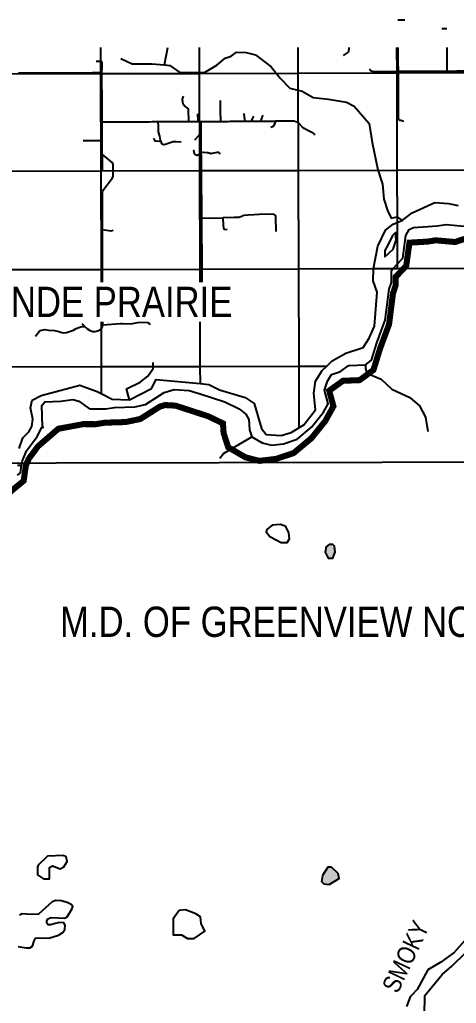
# Model space of a CAD drawing. Extents: x 408473 to 428843, y 6046006 to 6059852.
# Drawn here: x 422901.7 to 423046, y 6051611.3 to 6051936.3 of the extents above; entities that cross this region are included whole.
import ezdxf

# ---------------------------------------------------------------- set-up
doc = ezdxf.new("R2010")
doc.units = 0
doc.header["$LTSCALE"] = 5
doc.linetypes.add('BORDER2', pattern=[22.225, 6.35, -3.175, 6.35, -3.175, 0, -3.175])
doc.layers.add('2', color=7, linetype='Continuous', true_color=0x6e6e6e)
doc.layers.add('4', color=7, linetype='Continuous', true_color=0x8c8c8c)
for name, color, linetype in [('20', 160, 'Continuous'), ('26', 160, 'Continuous'), ('27', 7, 'Continuous'), ('35', 37, 'Continuous'), ('36', 37, 'Continuous'), ('T-WATER', 160, 'Continuous'), ('T-WATER-H', 133, 'Continuous')]:
    doc.layers.add(name, color=color, linetype=linetype)
doc.layers.add('AS-COUNTY', color=7, linetype='BORDER2', lineweight=60, true_color=0xcc33ff)
doc.styles.add('80', font='ARIALN.TTF', dxfattribs={"height": 10})
doc.styles.add('80L', font='ARIALN.TTF', dxfattribs={"height": 10})

msp = doc.modelspace()

# ---------------------------------------------------------------- hatches: boundary and pattern name
at = {"layer": 'T-WATER-H'}
h = msp.add_hatch(color=256, dxfattribs=at)
h.dxf.hatch_style = 1
h.paths.add_polyline_path([(423005.177, 6051762.881), (423003.93, 6051762.887), (423002.928, 6051762.143), (423002.671, 6051760.396), (423003.661, 6051758.393), (423005.158, 6051758.385), (423005.915, 6051760.38), (423005.674, 6051762.379)])
h = msp.add_hatch(color=256, dxfattribs=at)
h.dxf.hatch_style = 1
h.paths.add_polyline_path([(423001.726, 6051653.526), (423001.468, 6051651.53), (423002.214, 6051650.778), (423003.959, 6051650.52), (423007.211, 6051652.501), (423006.969, 6051654.25), (423004.731, 6051656.258), (423003.484, 6051656.264)])

# ---------------------------------------------------------------- linework, layer by layer
at = {"layer": '2', "linetype": 'Continuous', "flags": 128}
for points in [[(422536.82, 6051789.137), (423290.557, 6051790.668)], [(422900.942, 6051789.072), (422902.304, 6051789.077)]]:
    msp.add_lwpolyline(points, dxfattribs=at)
at = {"layer": '20', "linetype": 'Continuous', "flags": 128}
for points in [[(422901.501, 6051794.622), (422902.764, 6051798.113), (422904.768, 6051800.102), (422905.774, 6051801.846), (422906.034, 6051804.343), (422905.301, 6051808.093), (422905.81, 6051810.589), (422908.811, 6051812.073), (422921.553, 6051815.508), (422927.284, 6051813.481), (422928.665, 6051812.782), (422932.265, 6051810.958), (422938.004, 6051810.68), (422945.256, 6051814.391), (422946.766, 6051817.381), (422961.291, 6051816.062), (422964.228, 6051815.795), (422967.715, 6051814.028), (422976.188, 6051811.487), (422979.174, 6051809.474), (422981.635, 6051801.217), (422983.123, 6051799.211), (422988.113, 6051798.936), (422991.361, 6051799.919), (422995.614, 6051802.396), (422999.378, 6051807.373), (422998.903, 6051812.872), (422999.419, 6051816.866), (423001.68, 6051820.353), (423003.2, 6051821.861), (423004.938, 6051823.584), (423009.44, 6051826.06), (423015.188, 6051828.029), (423017.198, 6051831.017), (423018.962, 6051835.006), (423019.759, 6051846.244), (423018.527, 6051849.998), (423018.544, 6051853.996), (423018.552, 6051854.035), (423020.074, 6051861.483), (423022.592, 6051866.718), (423025.096, 6051868.704), (423026.398, 6051869.24), (423028.096, 6051869.938), (423031.351, 6051872.42), (423038.852, 6051875.88), (423043.343, 6051875.608), (423046.584, 6051874.842)], [(422900.949, 6051785.784), (422901.968, 6051786.626), (422902.304, 6051789.077), (422902.482, 6051790.371), (422903.994, 6051793.861), (422907.507, 6051798.59), (422909.017, 6051801.58), (422909.516, 6051801.578), (422909.268, 6051801.829), (422909.047, 6051808.825), (422910.05, 6051810.069), (422915.292, 6051810.293), (422919.287, 6051810.773), (422921.282, 6051810.263), (422924.765, 6051807.748), (422928.676, 6051807.729), (422930.006, 6051807.722), (422933.002, 6051808.207), (422939.741, 6051808.423), (422943.238, 6051809.155), (422949.493, 6051813.121), (422952.742, 6051814.104), (422957.732, 6051813.829), (422961.299, 6051812.669), (422969.444, 6051810.022), (422974.176, 6051807.75), (422976.415, 6051805.99), (422977.405, 6051804.236), (422977.64, 6051800.738), (422978.379, 6051798.486), (422981.864, 6051796.47), (422984.855, 6051795.705), (422988.85, 6051796.185), (422993.348, 6051797.661), (422998.106, 6051801.634), (423002.12, 6051806.61), (423003.629, 6051809.351), (423002.401, 6051813.854), (423003.412, 6051816.846), (423004.669, 6051819.088), (423007.668, 6051820.073), (423010.175, 6051821.88), (423010.421, 6051822.057), (423015.912, 6051822.28), (423017.915, 6051823.769), (423019.687, 6051829.506), (423022.464, 6051836.987), (423023.756, 6051847.224), (423024.514, 6051849.468), (423024.531, 6051853.466), (423025.086, 6051854.052), (423026.44, 6051855.485), (423028.292, 6051857.445), (423029.322, 6051864.935), (423030.329, 6051866.929), (423031.829, 6051867.671), (423039.568, 6051868.131), (423042.565, 6051868.616), (423048.552, 6051868.087)], [(423023.571, 6051862.215), (423022.313, 6051859.973), (423022.305, 6051857.974), (423025.06, 6051860.459), (423026.071, 6051863.452), (423025.833, 6051865.952), (423024.83, 6051864.957), (423023.571, 6051862.215)], [(423048.798, 6051632.086), (423045.288, 6051628.108), (423045.266, 6051628.092), (423040.784, 6051624.884), (423036.532, 6051622.408), (423033.013, 6051615.934), (423031.132, 6051613.861), (423030.758, 6051613.448), (423029.497, 6051610.209)], [(423035.475, 6051607.436), (423035.5, 6051613.926), (423041.267, 6051620.888), (423044.522, 6051623.619), (423049.044, 6051628.104)]]:
    msp.add_lwpolyline(points, dxfattribs=at)
at = {"layer": '26', "linetype": 'Continuous', "flags": 128}
for points in [[(423005.177, 6051762.881), (423003.93, 6051762.887), (423002.928, 6051762.143), (423002.671, 6051760.396), (423003.661, 6051758.393), (423005.158, 6051758.385), (423005.915, 6051760.38), (423005.674, 6051762.379), (423005.177, 6051762.881)], [(423001.726, 6051653.526), (423001.468, 6051651.53), (423002.214, 6051650.778), (423003.959, 6051650.52), (423007.211, 6051652.501), (423006.969, 6051654.25), (423004.731, 6051656.258), (423003.484, 6051656.264), (423001.726, 6051653.526)]]:
    msp.add_lwpolyline(points, dxfattribs=at)
at = {"layer": '27', "linetype": 'Continuous', "flags": 128}
for points in [[(422983.405, 6051767.834), (422983.151, 6051767.087), (422984.39, 6051765.579), (422988.123, 6051763.556), (422990.12, 6051763.542), (422990.877, 6051764.785), (422990.639, 6051766.785), (422989.652, 6051768.789), (422987.909, 6051769.551), (422985.161, 6051769.32), (422983.405, 6051767.834)], [(422907.853, 6051656.999), (422907.599, 6051656.252), (422907.584, 6051653.756), (422909.573, 6051652.494), (422911.57, 6051652.48), (422911.593, 6051656.224), (422912.594, 6051656.717), (422915.084, 6051655.701), (422916.337, 6051656.441), (422917.346, 6051658.182), (422917.105, 6051659.681), (422916.109, 6051660.187), (422910.866, 6051659.974), (422907.853, 6051656.999)], [(422901.257, 6051630.13), (422903.907, 6051629.691), (422905.058, 6051629.672), (422906.001, 6051630.247), (422906.496, 6051631.981), (422906.914, 6051632.813), (422908.004, 6051632.92), (422911.393, 6051632.833), (422914.519, 6051633.776), (422915.933, 6051634.686), (422916.634, 6051635.7), (422916.752, 6051637.16), (422916.328, 6051637.851), (422914.93, 6051637.968), (422913.402, 6051637.713), (422912.026, 6051637.269), (422911.092, 6051637.223), (422910.729, 6051637.789), (422910.646, 6051638.443), (422911.064, 6051639.276), (422912.159, 6051639.662), (422916.572, 6051639.465), (422917.419, 6051639.855), (422918.954, 6051642.442), (422919.249, 6051643.339), (422918.731, 6051643.969), (422917.373, 6051644.583), (422915.391, 6051645.144), (422913.683, 6051645.266), (422912.431, 6051644.789), (422907.917, 6051640.789), (422905.644, 6051640.64), (422902.538, 6051640.878), (422901.628, 6051640.396)], [(422957.132, 6051632.693), (422959.379, 6051632.677), (422962.888, 6051635.149), (422961.655, 6051637.654), (422961.419, 6051639.902), (422959.928, 6051640.911), (422956.441, 6051642.183), (422954.442, 6051641.948), (422952.429, 6051639.216), (422952.397, 6051633.974), (422955.143, 6051633.955), (422957.132, 6051632.693)]]:
    msp.add_lwpolyline(points, dxfattribs=at)
at = {"layer": '35', "linetype": 'Continuous', "flags": 128}
for points in [[(423026.659, 6051927.043), (423026.66, 6051926.62), (423026.663, 6051925.904), (423026.669, 6051924.622), (423026.672, 6051923.943), (423026.678, 6051922.624), (423026.683, 6051921.256), (423026.686, 6051920.626), (423026.689, 6051920.02), (423026.692, 6051919.157)], [(422928.903, 6051918.81), (422928.912, 6051920.392), (422928.919, 6051921.617), (422928.923, 6051922.39)], [(422901.296, 6051918.705), (422902.239, 6051918.708), (422903.144, 6051918.711), (422905.373, 6051918.717), (422907.062, 6051918.722), (422908.232, 6051918.726), (422909.45, 6051918.73), (422910.23, 6051918.732), (422911.488, 6051918.736), (422912.228, 6051918.738), (422912.553, 6051918.739), (422913.526, 6051918.742), (422914.226, 6051918.744), (422915.565, 6051918.748), (422916.224, 6051918.75), (422917.603, 6051918.754), (422918.221, 6051918.755), (422919.641, 6051918.76), (422920.219, 6051918.761), (422921.68, 6051918.766), (422922.191, 6051918.767), (422922.735, 6051918.771), (422925.744, 6051918.79), (422926.212, 6051918.793), (422927.775, 6051918.803), (422928.21, 6051918.805), (422928.903, 6051918.81)], [(422928.951, 6051902.492), (422928.944, 6051904.012), (422928.942, 6051904.409), (422928.935, 6051905.974), (422928.933, 6051906.406), (422928.926, 6051907.936), (422928.924, 6051908.404), (422928.917, 6051909.898), (422928.915, 6051910.402), (422928.911, 6051911.19), (422928.909, 6051911.493), (422928.905, 6051912.4), (422928.899, 6051913.823), (422928.896, 6051914.397), (422928.89, 6051915.785), (422928.887, 6051916.395), (422928.88, 6051917.839), (422928.894, 6051918.438), (422928.903, 6051918.81)], [(423042.829, 6051919.209), (423042.084, 6051919.207), (423040.086, 6051919.2), (423039.815, 6051919.2), (423038.089, 6051919.194), (423037.777, 6051919.193), (423036.091, 6051919.188), (423035.74, 6051919.186), (423034.093, 6051919.181), (423033.702, 6051919.18), (423032.095, 6051919.175), (423031.664, 6051919.173), (423030.097, 6051919.168), (423028.591, 6051919.163), (423027.589, 6051919.16), (423026.692, 6051919.157)], [(423026.692, 6051919.157), (423026.694, 6051918.629), (423026.695, 6051918.061), (423026.698, 6051916.631), (423026.699, 6051916.103), (423026.702, 6051914.633), (423026.703, 6051914.146), (423026.706, 6051912.635), (423026.707, 6051912.189), (423026.711, 6051910.637), (423026.712, 6051910.231), (423026.715, 6051908.639), (423026.716, 6051908.274), (423026.719, 6051906.642), (423026.72, 6051906.317), (423026.723, 6051904.644), (423026.725, 6051904.15), (423026.725, 6051903.729), (423026.829, 6051903.376), (423027.13, 6051903.139), (423027.601, 6051903.051), (423027.903, 6051902.998), (423028.273, 6051902.844), (423028.456, 6051902.641)], [(423059.224, 6051919.262), (423058.155, 6051919.259), (423056.117, 6051919.252), (423054.079, 6051919.246), (423053.652, 6051919.244), (423052.073, 6051919.239), (423050.075, 6051919.233), (423048.078, 6051919.226), (423046.08, 6051919.22), (423044.082, 6051919.213), (423042.829, 6051919.209)], [(422928.951, 6051902.492), (422930.526, 6051902.501), (422932.558, 6051902.513), (422933.726, 6051902.52), (422934.576, 6051902.525), (422936.155, 6051902.534), (422936.573, 6051902.537), (422937.809, 6051902.544), (422938.571, 6051902.549), (422939.735, 6051902.556), (422940.569, 6051902.561), (422942.566, 6051902.572), (422944.564, 6051902.584), (422945.475, 6051902.59), (422946.562, 6051902.59), (422947.408, 6051902.59)], [(422928.966, 6051896.241), (422928.958, 6051897.691), (422928.951, 6051902.492)], [(422947.408, 6051902.59), (422948.56, 6051902.59), (422948.835, 6051902.59), (422950.558, 6051902.59), (422952.171, 6051902.592), (422952.556, 6051902.594), (422952.917, 6051902.597), (422954.553, 6051902.608), (422954.947, 6051902.61), (422956.551, 6051902.621), (422957.438, 6051902.627)], [(422948.354, 6051896.297), (422948.275, 6051896.497), (422948.057, 6051897.764), (422947.571, 6051899.204), (422947.524, 6051899.856), (422947.52, 6051901.022), (422947.408, 6051902.59)], [(422957.438, 6051902.627), (422957.758, 6051902.63), (422958.549, 6051902.635), (422959.007, 6051902.639), (422960.541, 6051902.65)], [(422960.541, 6051902.65), (422961.036, 6051902.654), (422961.521, 6051902.657)], [(422961.521, 6051902.657), (422962.544, 6051902.662), (422963.07, 6051902.664), (422964.542, 6051902.671), (422965.105, 6051902.673), (422966.539, 6051902.68), (422967.622, 6051902.684), (422968.017, 6051902.686)], [(422961.521, 6051902.657), (422961.525, 6051902.186), (422961.534, 6051901.157), (422961.541, 6051900.218), (422961.55, 6051899.159), (422961.557, 6051898.278)], [(422968.017, 6051902.686), (422968.537, 6051902.689), (422969.175, 6051902.691), (422969.703, 6051902.694), (422970.535, 6051902.699), (422971.208, 6051902.703), (422972.532, 6051902.711), (422973.24, 6051902.715), (422974.53, 6051902.723), (422975.271, 6051902.727), (422976.118, 6051902.733)], [(422976.118, 6051902.733), (422976.528, 6051902.735), (422977.303, 6051902.74), (422977.867, 6051902.743), (422978.165, 6051902.746)], [(422978.165, 6051902.746), (422978.525, 6051902.749), (422979.331, 6051902.756), (422980.523, 6051902.766), (422981.3, 6051902.772)], [(422981.3, 6051902.772), (422982.521, 6051902.779), (422983.391, 6051902.783), (422984.518, 6051902.789), (422985.351, 6051902.794), (422986.245, 6051902.799)], [(422999.202, 6051898.138), (422999.037, 6051898.471), (422998.714, 6051898.765), (422996.947, 6051899.721), (422995.646, 6051900.35), (422995.036, 6051900.904), (422994.062, 6051901.981), (422993.668, 6051902.291), (422992.922, 6051902.507), (422992.3, 6051902.707), (422991.858, 6051902.734), (422989.138, 6051902.719), (422986.245, 6051902.799)], [(422928.989, 6051891.839), (422928.966, 6051896.241)], [(422955.051, 6051895.864), (422953.425, 6051895.904), (422952.789, 6051895.928), (422952.454, 6051895.904), (422950.803, 6051895.378), (422950.26, 6051895.156), (422949.733, 6051895.005), (422949.416, 6051894.964), (422949.026, 6051895.027), (422948.793, 6051895.199), (422948.354, 6051896.297)], [(422961.557, 6051898.278), (422961.558, 6051898.249), (422961.566, 6051897.162), (422961.574, 6051896.28), (422961.576, 6051895.997), (422961.583, 6051895.164), (422961.59, 6051894.311), (422961.599, 6051893.167), (422961.604, 6051892.55)], [(422961.604, 6051892.55), (422961.606, 6051892.342), (422961.606, 6051892.279)], [(422929.094, 6051866.979), (422929.094, 6051868.249), (422929.094, 6051868.709), (422929.092, 6051870.447), (422929.092, 6051871.22), (422929.091, 6051872.185), (422929.092, 6051872.445), (422929.096, 6051874.443), (422929.101, 6051876.441), (422929.104, 6051877.713), (422929.106, 6051878.439), (422929.107, 6051879.218), (422929.146, 6051879.611), (422929.333, 6051879.928), (422930.996, 6051882.153), (422932.403, 6051883.991), (422932.57, 6051884.535), (422932.633, 6051885.043), (422932.584, 6051888.466), (422932.475, 6051888.779), (422932.225, 6051889.108), (422928.989, 6051891.839)], [(422961.606, 6051892.279), (422961.616, 6051891.169), (422961.622, 6051890.374), (422961.632, 6051889.172), (422961.642, 6051887.934), (422961.653, 6051886.642), (422961.675, 6051883.879), (422961.681, 6051883.179), (422961.687, 6051882.499), (422961.697, 6051881.181), (422961.703, 6051880.53), (422961.714, 6051879.184), (422961.725, 6051877.797), (422961.73, 6051877.186), (422961.735, 6051876.592), (422961.743, 6051875.556), (422961.746, 6051875.188), (422961.751, 6051874.624), (422961.763, 6051873.191), (422961.777, 6051871.426), (422961.732, 6051870.708)], [(422961.732, 6051870.708), (422961.784, 6051870.357), (422961.779, 6051869.195), (422961.777, 6051868.739), (422961.772, 6051867.346), (422961.777, 6051866.785), (422961.793, 6051865.2), (422961.797, 6051864.813), (422961.813, 6051863.202), (422961.816, 6051862.841), (422961.833, 6051861.205), (422961.836, 6051860.869), (422961.85, 6051859.413), (422961.85, 6051858.902), (422961.849, 6051857.209), (422961.849, 6051856.95), (422961.849, 6051856.306), (422961.848, 6051855.211), (422961.848, 6051854.043), (422961.848, 6051853.213), (422961.847, 6051851.215), (422961.846, 6051849.137)], [(422929.829, 6051843.844), (422929.683, 6051844.313), (422929.37, 6051844.892), (422929.225, 6051845.284), (422929.081, 6051846.207), (422929.086, 6051846.471), (422929.102, 6051847.215), (422929.12, 6051848.089), (422929.118, 6051848.47), (422929.115, 6051849.155), (422929.109, 6051850.468), (422929.103, 6051851.798), (422929.101, 6051852.371), (422929.097, 6051853.079), (422929.091, 6051854.463), (422929.089, 6051855.041), (422929.082, 6051856.461), (422929.08, 6051857.002), (422929.076, 6051857.751), (422929.078, 6051858.459), (422929.08, 6051858.956), (422929.084, 6051860.457), (422929.085, 6051860.904), (422929.09, 6051862.455), (422929.092, 6051863.199), (422929.095, 6051864.113), (422929.095, 6051864.453), (422929.095, 6051864.802), (422929.094, 6051866.451), (422929.094, 6051866.979)], [(422929.094, 6051866.979), (422931.865, 6051866.564), (422932.596, 6051866.784)], [(422961.846, 6051849.137), (422961.845, 6051847.482), (422961.845, 6051847.169), (422961.845, 6051846.736), (422961.321, 6051846.369), (422959.829, 6051846.544), (422959.376, 6051846.597), (422958.612, 6051846.369), (422957.841, 6051846.138), (422956.908, 6051845.86), (422955.853, 6051845.711), (422955.178, 6051845.616)], [(422929.148, 6051835.505), (422929.134, 6051836.483), (422929.12, 6051837.43), (422929.106, 6051838.48), (422929.092, 6051839.41), (422929.08, 6051840.292), (422929.121, 6051840.897), (422929.141, 6051841.193), (422929.262, 6051841.877), (422929.437, 6051842.483), (422929.552, 6051842.878), (422929.829, 6051843.844)], [(422923.222, 6051834.868), (422923.925, 6051834.257), (422924.798, 6051833.746), (422925.268, 6051833.507), (422925.906, 6051833.3), (422926.613, 6051833.262), (422927.491, 6051833.458), (422928.234, 6051833.79), (422928.742, 6051834.191), (422929.014, 6051834.56), (422929.083, 6051834.862), (422929.148, 6051835.505)]]:
    msp.add_lwpolyline(points, dxfattribs=at)
at = {"layer": '36', "linetype": 'Continuous', "flags": 128}
for points in [[(423026.619, 6051936.286), (423027.093, 6051936.256), (423028.899, 6051936.194)], [(423042.857, 6051933.285), (423041.196, 6051933.24)], [(423008.708, 6051924.454), (423009.977, 6051925.327), (423010.24, 6051925.507), (423010.395, 6051925.73), (423010.487, 6051926.052), (423010.515, 6051926.572), (423010.514, 6051927.043)], [(423042.845, 6051927.043), (423042.845, 6051926.989), (423042.843, 6051926.074), (423042.84, 6051924.991), (423042.839, 6051924.124), (423042.836, 6051922.993), (423042.835, 6051922.175), (423042.832, 6051920.995), (423042.831, 6051920.225), (423042.829, 6051919.209)], [(422928.923, 6051922.39), (422928.163, 6051922.459), (422927.899, 6051922.456), (422927.381, 6051922.452), (422926.96, 6051922.449)], [(423026.692, 6051919.157), (423022.082, 6051919.079), (423018.936, 6051919.078), (423018.335, 6051919.137), (423017.91, 6051919.285), (423017.6, 6051919.451), (423017.234, 6051919.979)], [(422955.745, 6051911.042), (422955.376, 6051910.014), (422955.518, 6051909.011), (422955.598, 6051908.614), (422956.253, 6051907.763), (422957.085, 6051907.049), (422957.401, 6051906.778), (422957.407, 6051906.121), (422957.417, 6051905.059), (422957.425, 6051904.15), (422957.434, 6051903.061), (422957.438, 6051902.627)], [(422967.888, 6051909.616), (422967.894, 6051909.294), (422967.922, 6051907.795), (422967.931, 6051907.297), (422967.959, 6051905.807), (422967.968, 6051905.3), (422967.996, 6051903.818), (422968.006, 6051903.303), (422968.017, 6051902.686)], [(422960.482, 6051905.232), (422960.53, 6051903.137), (422960.541, 6051902.65)], [(422975.732, 6051905.286), (422975.917, 6051904.064), (422976.004, 6051903.485), (422976.118, 6051902.733)], [(422978.943, 6051904.396), (422978.541, 6051903.543), (422978.165, 6051902.746)], [(422982.005, 6051904.767), (422981.831, 6051904.274), (422981.598, 6051903.613), (422981.3, 6051902.772)], [(422986.245, 6051902.799), (422986.128, 6051902.443), (422985.889, 6051901.713), (422985.391, 6051900.873), (422984.688, 6051900.674)], [(422928.966, 6051896.241), (422922.724, 6051896.255)], [(422948.354, 6051896.297), (422947.807, 6051896.016), (422946.458, 6051896.097), (422946.34, 6051896.377), (422946.126, 6051896.656), (422945.921, 6051896.978)], [(422961.557, 6051898.278), (422960.863, 6051898.033), (422960.62, 6051897.846), (422959.643, 6051896.741), (422959.507, 6051896.461)], [(422961.606, 6051892.279), (422961.383, 6051892.175), (422961.179, 6051892.03), (422960.986, 6051891.818), (422960.821, 6051891.631), (422960.579, 6051891.511), (422960.365, 6051891.46), (422960.181, 6051891.459), (422959.986, 6051891.493), (422959.84, 6051891.611), (422959.695, 6051891.704), (422959.578, 6051891.856), (422959.48, 6051892.119), (422959.313, 6051892.687), (422959.206, 6051893.026), (422959.157, 6051893.119)], [(422961.604, 6051892.55), (422961.955, 6051892.482), (422962.344, 6051892.466), (422963.558, 6051892.427), (422963.868, 6051892.394), (422964.481, 6051892.226), (422964.782, 6051892.133), (422964.996, 6051892.117), (422965.326, 6051892.151), (422965.927, 6051892.263), (422966.976, 6051892.461), (422967.228, 6051892.513), (422967.403, 6051892.513), (422967.578, 6051892.268), (422967.686, 6051892.065), (422967.725, 6051891.895)], [(422928.989, 6051891.839), (422928.994, 6051886.562)], [(422961.732, 6051870.708), (422968.868, 6051870.826)], [(422986.426, 6051866.35), (422986.37, 6051871.08), (422986.286, 6051871.501), (422986.1, 6051871.754), (422985.729, 6051871.972), (422985.292, 6051872.005), (422980.797, 6051871.932), (422979.147, 6051871.812), (422977.177, 6051871.675), (422975.713, 6051871.539), (422975.343, 6051871.454), (422974.956, 6051871.252), (422974.468, 6051871.049), (422974.148, 6051870.981), (422972.532, 6051870.946), (422968.868, 6051870.826)], [(422968.868, 6051870.826), (422968.885, 6051868.434), (422969.013, 6051867.44), (422969.164, 6051867.22), (422969.415, 6051867.067), (422970.257, 6051867.01)], [(422961.846, 6051849.137), (422962.358, 6051849.07), (422963.535, 6051848.759), (422964.61, 6051848.347), (422965.113, 6051848.075), (422965.245, 6051847.67), (422965.378, 6051847.366)], [(422937.075, 6051846.262), (422937.071, 6051845.622), (422936.967, 6051845.117), (422936.73, 6051844.917), (422936.391, 6051844.683), (422935.784, 6051844.519), (422931.806, 6051844.107), (422929.829, 6051843.844)], [(422955.178, 6051845.616), (422954.689, 6051845.707), (422954.251, 6051845.642), (422954.046, 6051845.206), (422953.937, 6051844.061), (422953.696, 6051843.356), (422952.608, 6051841.746), (422951.554, 6051840.406)], [(422954.066, 6051846.646), (422955.178, 6051845.616)], [(422906.965, 6051831.708), (422908.154, 6051833.25), (422908.628, 6051833.55), (422908.966, 6051833.75), (422909.438, 6051833.848), (422910.045, 6051833.911), (422911.222, 6051833.735), (422913.242, 6051833.553), (422914.622, 6051833.274), (422915.664, 6051832.93), (422916.303, 6051832.859), (422917.213, 6051832.92), (422918.124, 6051833.217), (422919.441, 6051833.68), (422920.321, 6051834.213), (422921.199, 6051834.612), (422922.212, 6051834.908), (422923.222, 6051834.868)], [(422923.222, 6051834.868), (422922.386, 6051835.85)], [(422929.148, 6051835.505), (422935.053, 6051835.934), (422935.693, 6051835.964), (422938.387, 6051835.845), (422938.994, 6051835.908), (422941.287, 6051836.364), (422942.129, 6051836.359), (422943.645, 6051836.315), (422944.082, 6051836.245), (422944.351, 6051836.176), (422944.584, 6051835.77), (422944.616, 6051835.5)]]:
    msp.add_lwpolyline(points, dxfattribs=at)
at = {"layer": '4', "linetype": 'Continuous', "flags": 128}
for points in [[(422928.415, 6051927.043), (422928.433, 6051918.456)], [(422961.017, 6051927.043), (422961.038, 6051918.545)], [(422993.62, 6051927.043), (422993.643, 6051918.633)], [(423026.223, 6051927.043), (423026.248, 6051918.722)], [(422928.433, 6051918.456), (422961.038, 6051918.545)], [(422961.038, 6051918.545), (422993.643, 6051918.633)], [(422961.038, 6051918.545), (422961.117, 6051886.412)], [(422993.643, 6051918.633), (423026.248, 6051918.722)], [(422993.643, 6051918.633), (422993.732, 6051886.501)], [(423026.248, 6051918.722), (423058.853, 6051918.811)], [(423026.248, 6051918.722), (423026.346, 6051886.59)], [(422895.828, 6051918.368), (422928.433, 6051918.456)], [(422928.433, 6051918.456), (422928.504, 6051886.324)], [(422895.89, 6051886.235), (422928.504, 6051886.324)], [(422928.504, 6051886.324), (422961.117, 6051886.412)], [(422928.504, 6051886.324), (422928.575, 6051853.79)], [(422961.117, 6051886.412), (422993.732, 6051886.501)], [(422961.117, 6051886.412), (422961.198, 6051853.878)], [(422993.732, 6051886.501), (423026.346, 6051886.59)], [(422993.732, 6051886.501), (422993.821, 6051853.967)], [(423026.346, 6051886.59), (423058.96, 6051886.679)], [(423026.346, 6051886.59), (423026.398, 6051869.24)], [(423026.398, 6051869.24), (423026.44, 6051855.485)], [(422895.952, 6051853.701), (422928.575, 6051853.79)], [(422928.575, 6051853.79), (422961.198, 6051853.878)], [(422928.575, 6051853.79), (422928.645, 6051821.657)], [(422961.198, 6051853.878), (422993.821, 6051853.967)], [(422961.198, 6051853.878), (422961.277, 6051821.746)], [(422993.821, 6051853.967), (423018.552, 6051854.035)], [(422993.821, 6051853.967), (422993.909, 6051821.835)], [(423018.552, 6051854.035), (423025.086, 6051854.052)], [(423025.086, 6051854.052), (423026.444, 6051854.056)], [(423026.44, 6051855.485), (423026.444, 6051854.056)], [(423026.444, 6051854.056), (423059.067, 6051854.145)], [(422896.013, 6051821.568), (422928.645, 6051821.657)], [(422928.645, 6051821.657), (422961.277, 6051821.746)], [(422928.645, 6051821.657), (422928.665, 6051812.782)], [(422961.277, 6051821.746), (422993.909, 6051821.835)], [(422961.277, 6051821.746), (422961.291, 6051816.062)], [(422993.909, 6051821.835), (423003.2, 6051821.861)], [(422993.909, 6051821.835), (422993.964, 6051801.435)]]:
    msp.add_lwpolyline(points, dxfattribs=at)
at = {"layer": 'AS-COUNTY', "const_width": 2, "flags": 128}
msp.add_lwpolyline([(422313.438, 6051659.584), (422328.95, 6051655.272), (422332.344, 6051655.998), (422337.992, 6051657.205), (422346.416, 6051658.479), (422347.799, 6051659.041), (422352.033, 6051660.761), (422356.142, 6051664.493), (422359.518, 6051669.507), (422361.836, 6051671.228), (422365.489, 6051672.554), (422368.552, 6051672.88), (422372.656, 6051671.947), (422378.194, 6051671.679), (422379.554, 6051671.613), (422383.779, 6051672.648), (422387.751, 6051672.827), (422400.262, 6051670.721), (422407.255, 6051671.881), (422412.132, 6051672.689), (422413.26, 6051673.293), (422424.474, 6051679.301), (422427.692, 6051680.356), (422430.914, 6051682.483), (422432.81, 6051684.363), (422437.804, 6051687.245), (422439.603, 6051687.836), (422443.229, 6051687.913), (422443.522, 6051687.92), (422449.948, 6051688.058), (422458.046, 6051694.155), (422460.392, 6051697.255), (422461.125, 6051698.223), (422462.841, 6051699.64), (422466.932, 6051700.735), (422475.716, 6051701.757), (422478.225, 6051703.063), (422480.671, 6051704.336), (422483.12, 6051704.849), (422486.419, 6051705.027), (422489.263, 6051704.538), (422493.332, 6051704.518), (422497.416, 6051705.179), (422507.415, 6051709.828), (422513.878, 6051716.729), (422522.145, 6051711.95), (422527.918, 6051711.537), (422532.517, 6051712.866), (422538.408, 6051709.614), (422539.678, 6051708.914), (422545.866, 6051703.384), (422550.878, 6051699.587), (422562.754, 6051696.979), (422565.603, 6051696.762), (422568.058, 6051695.519), (422568.708, 6051694.971), (422569.292, 6051694.774), (422575.427, 6051688.872), (422578.431, 6051685.982), (422579.633, 6051683.956), (422586.36, 6051680.926), (422590.538, 6051680.626), (422591.567, 6051680.363), (422595.626, 6051678.308), (422598.857, 6051675.797), (422602.588, 6051673.908), (422603.998, 6051673.43), (422611.743, 6051670.804), (422617.046, 6051672.04), (422619.433, 6051671.292), (422625.852, 6051670.546), (422628.275, 6051671.743), (422633.924, 6051670.907), (422637.729, 6051670.676), (422639.951, 6051670.541), (422641.583, 6051671.347), (422645.953, 6051671.325), (422650.248, 6051672.734), (422662.148, 6051675.44), (422665.398, 6051678.659), (422666.324, 6051682.298), (422671.333, 6051685.539), (422672.569, 6051686.107), (422676.117, 6051687.737), (422681.368, 6051690.148), (422687.316, 6051691.739), (422693.138, 6051695.856), (422698.497, 6051699.038), (422701.259, 6051701.774), (422701.803, 6051708.938), (422710.797, 6051708.035), (422715.296, 6051701.593), (422722.735, 6051699.425), (422726.521, 6051699.169), (422731.376, 6051697.319), (422732.757, 6051696.48), (422734.656, 6051695.327), (422743.756, 6051695.279), (422747.81, 6051696.473), (422750.499, 6051698.471), (422761.674, 6051700.009), (422763.319, 6051702.045), (422767.193, 6051701.594), (422768.397, 6051701.454), (422776.142, 6051699.602), (422781.02, 6051699.577), (422786.663, 6051702.051), (422793.979, 6051705.944), (422796.919, 6051708.856), (422802.719, 6051718.152), (422804.51, 6051722.433), (422804.792, 6051723.107), (422807.374, 6051729.279), (422809.032, 6051731.25), (422812.103, 6051733.575), (422824.171, 6051737.058), (422826.826, 6051736.157), (422827.725, 6051735.248), (422832.397, 6051734.703), (422833.386, 6051734.862), (422837.06, 6051735.455), (422840.691, 6051737.7), (422842.497, 6051737.69), (422846.964, 6051738.559), (422850.322, 6051741.886), (422852.179, 6051744.414), (422858.82, 6051746.747), (422865.881, 6051748.032), (422871.356, 6051749.029), (422877.09, 6051752.611), (422877.476, 6051752.897), (422882.203, 6051756.407), (422884.612, 6051761.169), (422884.222, 6051767.019), (422882.182, 6051771.154), (422887.321, 6051773.904), (422892.175, 6051774.899), (422896.127, 6051777.243), (422898.889, 6051780.526), (422900.525, 6051781.876), (422903.045, 6051783.956), (422903.735, 6051788.949), (422904.747, 6051791.28), (422907.757, 6051795.327), (422914.472, 6051801.132), (422922.77, 6051802.663), (422925.051, 6051802.65), (422926.793, 6051802.64), (422929.881, 6051803.137), (422936.733, 6051803.352), (422941.541, 6051804.356), (422947.986, 6051808.435), (422949.74, 6051808.964), (422953.2, 6051808.771), (422956.146, 6051807.812), (422963.969, 6051805.263), (422968.864, 6051802.909), (422969.079, 6051799.663), (422970.604, 6051795.004), (422976.331, 6051791.686), (422980.892, 6051790.517), (422986.303, 6051791.162), (422992.18, 6051793.087), (422998.051, 6051797.982), (423002.651, 6051803.677), (423005.35, 6051808.57), (423003.952, 6051813.707), (423008.499, 6051816.979), (423014.028, 6051817.199), (423018.579, 6051820.577), (423020.795, 6051827.736), (423023.728, 6051835.622), (423025.036, 6051845.928), (423025.895, 6051848.463), (423025.909, 6051851.295), (423029.414, 6051854.998), (423030.468, 6051862.618), (423036.513, 6051862.974), (423039.142, 6051863.397), (423045.527, 6051862.828), (423048.457, 6051863.787), (423051.014, 6051863.488), (423053.235, 6051862.41), (423057.195, 6051860.487), (423062.622, 6051860.909), (423062.587, 6051853.997), (423062.571, 6051850.782), (423064.99, 6051845.048), (423067.526, 6051843.214), (423070.96, 6051839.74), (423075.163, 6051836.549), (423078.508, 6051835.921), (423081.475, 6051834.629), (423085.866, 6051836.068), (423088.997, 6051837.613), (423090.752, 6051838.807), (423093.934, 6051840.052)], dxfattribs=at)
at = {"layer": 'T-WATER', "linetype": 'Continuous', "flags": 128}
for points in [[(422949.581, 6051921.412), (422950.6, 6051927.043)], [(422949.581, 6051921.412), (422951.328, 6051921.151), (422954.561, 6051918.882), (422962.801, 6051918.827), (422966.81, 6051921.298), (422969.57, 6051923.527), (422971.572, 6051924.263), (422973.327, 6051925.5), (422976.573, 6051925.479), (422979.565, 6051924.71), (422984.786, 6051920.679), (422987.761, 6051916.913), (422990.988, 6051913.644), (422994.978, 6051912.618), (422998.712, 6051910.595), (423003.703, 6051910.062), (423009.69, 6051909.022), (423012.18, 6051907.756), (423017.141, 6051901.978), (423018.104, 6051895.727), (423020.05, 6051886.721), (423021.521, 6051881.965), (423021.991, 6051876.966), (423023.218, 6051873.211), (423024.452, 6051870.704), (423026.453, 6051871.19), (423028.096, 6051869.938)], [(422935.111, 6051923.505), (422938.846, 6051921.732), (422945.338, 6051921.69), (422949.581, 6051921.412)], [(422938.004, 6051810.68), (422936.985, 6051814.359), (422941.492, 6051816.576), (422944, 6051818.557), (422945.763, 6051821.042), (422945.774, 6051823.04)], [(423015.912, 6051822.28), (423015.925, 6051821.056), (423016.415, 6051819.554), (423021.147, 6051817.523), (423024.624, 6051814.252), (423030.599, 6051811.463), (423033.829, 6051808.693), (423035.804, 6051804.932), (423036.525, 6051800.182)], [(422967.813, 6051791.419), (422969.07, 6051792.909), (422978.379, 6051798.486)]]:
    msp.add_lwpolyline(points, dxfattribs=at)

# ---------------------------------------------------------------- texts
at = {"layer": '20', "linetype": 'Continuous', "style": '80'}
msp.add_text('SMOKY', height=5.9923, rotation=64.74316, dxfattribs=at).set_placement((423026.619, 6051614.281))

# ---------------------------------------------------------------- next in the draw order: texts
at = {"layer": 'AS-COUNTY', "char_height": 9.99566, "attachment_point": 1, "style": '80L', "bg_fill": 3, "box_fill_scale": 1.15, "bg_fill_color": 256, "bg_fill_transparency": 0}
for s, width, insert in [('\\pi0.32217;COUNTY OF GRANDE PRAIRIE', 168.06142, (422803.095, 6051848.036)), ('\\pi0.47562;M.D. OF GREENVIEW NO. 16', 155.44079, (422914.565, 6051742.371))]:
    msp.add_mtext_dynamic_manual_height_columns(s, width=width, gutter_width=44.98, heights=[0], dxfattribs=dict(at, insert=insert))

doc.saveas('drawing.dxf')
